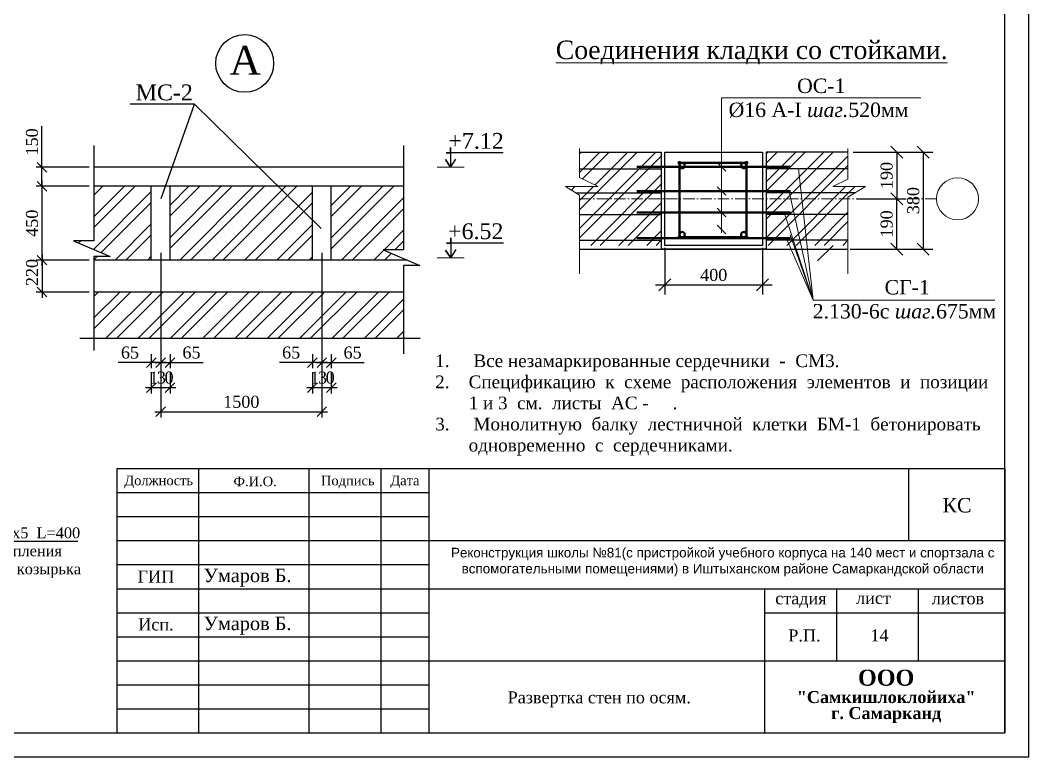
# Model space of a CAD drawing. Header units: millimetres. Extents: x 572274 to 2241483, y -888675 to -304135.
# Drawn here: x 1476291 to 1497307, y -645507 to -630162 of the extents above; entities that cross this region are included whole.
import ezdxf

# ---------------------------------------------------------------- set-up
doc = ezdxf.new("R2010")
doc.units = ezdxf.units.MM
doc.linetypes.add('ACAD_ISO02W100', pattern=[15, 12, -3])
doc.linetypes.add('ACAD_ISO10W100', pattern=[18, 12, -3, 0, -3])
doc.layers.add('Маналит', color=252, linetype='Continuous', lineweight=15)
doc.layers.add('план', color=7, linetype='Continuous', lineweight=40)
doc.styles.add('Arial 3.', font='arial.ttf')
doc.styles.add('Arial Gyr', font='arial.ttf')
doc.styles.add('ISOCPEUR', font='isocpeui.ttf', dxfattribs={"height": 300})
doc.styles.get("Standard").update_dxf_attribs({"font": 'isocpeur.ttf'})
doc.styles.add('WMF-Times New Roman0', font='times.ttf')
doc.dimstyles.new('9580548', dxfattribs={"dimtxt": 250, "dimasz": 250, "dimexe": 200, "dimexo": 50, "dimgap": 80, "dimtad": 1, "dimtxsty": 'Arial Gyr', "dimblk": 'OBLIQUE', "dimcen": 2.5, "dimadec": 0, "dimazin": 0, "dimtfac": 1, "dimtmove": 0, "dimatfit": 1, "dimldrblk": 'OBLIQUE', "dimfxl": 1.25, "dimarcsym": 0})
doc.dimstyles.new('ISO-25$0', dxfattribs={"dimtxt": 300, "dimasz": 200, "dimexe": 100, "dimexo": 300, "dimgap": 50, "dimtad": 1, "dimdec": 0, "dimtxsty": 'Standard', "dimblk": 'OBLIQUE', "dimcen": 250, "dimdle": 150, "dimadec": 0, "dimazin": 0, "dimtfac": 1, "dimtdec": 0, "dimtmove": 0, "dimatfit": 3, "dimldrblk": 'OBLIQUE', "dimfxl": 1.25, "dimarcsym": 0})
pattern_1 = [(45, (942453.9, 1192543.83), (-291.68155, 291.68155), []), (45, (942648.36, 1192543.83), (-291.68155, 291.68155), [])]
pattern_2 = [(45, (3131.5, -673008.75), (-336.7596, 336.7596), []), (45, (3356, -673008.75), (-336.7596, 336.7596), [])]

# ---------------------------------------------------------------- blocks, each defined once
blk = doc.blocks.new('12')
at = {"color": 5, "lineweight": 30}
for p, q in [((4038680, 3054550), (4038680, 3049050)), ((4038680, 3054550), (4038680, 3049050)), ((4038680, 3054550), (4038680, 3049050)), ((4057180, 3054550), (4038680, 3054550)), ((4057180, 3054550), (4038680, 3054550)), ((4057180, 3054550), (4038680, 3054550)), ((4040380, 3054550), (4040380, 3049050)), ((4040380, 3054550), (4040380, 3049050)), ((4042680, 3054550), (4042680, 3049050)), ((4044180, 3054550), (4044180, 3049050)), ((4045180, 3054550), (4045180, 3049050)), ((4057180, 3049050), (4057180, 3054550)), ((4057180, 3054550), (4057180, 3049050)), ((4045180, 3054050), (4038680, 3054050)), ((4045180, 3053550), (4038680, 3053550)), ((4057180, 3053050), (4038680, 3053050)), ((4045180, 3052550), (4038680, 3052550)), ((4038680, 3052050), (4057180, 3052050)), ((4052180, 3049050), (4052180, 3052050)), ((4053680, 3050550), (4053680, 3052050)), ((4055380, 3050550), (4055380, 3052050)), ((4038680, 3051550), (4045180, 3051550)), ((4052180, 3051550), (4057180, 3051550)), ((4038680, 3051050), (4045180, 3051050)), ((4038680, 3050550), (4057180, 3050550)), ((4038680, 3050050), (4045180, 3050050)), ((4038680, 3049550), (4045180, 3049550)), ((4038680, 3049050), (4057180, 3049050))]:
    blk.add_line(p, q, dxfattribs=at)
blk = doc.blocks.new('_Oblique')
at = {"color": 0, "linetype": 'ByBlock', "lineweight": -2}
blk.add_line((-0.5, -0.5), (0.5, 0.5), dxfattribs=at)
blk = doc.blocks.new('*D613')
at = {"color": 0, "lineweight": -2, "ltscale": 100, "transparency": 16777216}
for p, q in [((1489725, -634903), (1489725, -635878)), ((1491757, -634903), (1491757, -635878)), ((1489525, -635678), (1491957, -635678))]:
    blk.add_line(p, q, dxfattribs=at)
at = {"layer": 'Defpoints', "color": 0, "lineweight": 25, "ltscale": 100, "transparency": 16777216}
for p in [(1489725, -634853), (1491757, -634853), (1491757, -635678)]:
    blk.add_point(p, dxfattribs=at)
at = {"color": 0, "lineweight": -2, "ltscale": 100, "transparency": 16777216, "xscale": 250, "yscale": 250, "zscale": 250, "rotation": 180}
blk.add_blockref('_Oblique', (1489725, -635678), dxfattribs=at)
at = {"color": 0, "lineweight": -2, "ltscale": 100, "transparency": 16777216, "xscale": 250, "yscale": 250, "zscale": 250}
blk.add_blockref('_Oblique', (1491757, -635678), dxfattribs=at)
at = {"color": 0, "ltscale": 100, "transparency": 16777216, "insert": (1490741, -635471), "char_height": 250, "attachment_point": 5, "style": 'WMF-Times New Roman0'}
blk.add_mtext('400', dxfattribs=at)
blk = doc.blocks.new('*D618')
at = {"color": 0, "lineweight": -2, "ltscale": 100, "transparency": 16777216}
for p, q in [((1493646, -632912), (1494753, -632912)), ((1494553, -632912), (1494553, -633883)), ((1493723, -633883), (1494753, -633883))]:
    blk.add_line(p, q, dxfattribs=at)
at = {"layer": 'Defpoints', "color": 0, "lineweight": 25, "ltscale": 100, "transparency": 16777216}
for p in [(1493596, -632912), (1493673, -633883), (1494553, -633883)]:
    blk.add_point(p, dxfattribs=at)
at = {"color": 0, "lineweight": -2, "ltscale": 100, "transparency": 16777216, "xscale": 250, "yscale": 250, "zscale": 250}
for p, rotation in [((1494553, -632912), 90), ((1494553, -633883), 270)]:
    blk.add_blockref('_Oblique', p, dxfattribs=dict(at, rotation=rotation))
at = {"color": 0, "ltscale": 100, "transparency": 16777216, "insert": (1494345, -633398), "char_height": 250, "attachment_point": 5, "rotation": 90, "style": 'WMF-Times New Roman0'}
blk.add_mtext('190', dxfattribs=at)
blk = doc.blocks.new('*D619')
at = {"color": 0, "lineweight": -2, "ltscale": 100, "transparency": 16777216}
for p, q in [((1493723, -633883), (1494753, -633883)), ((1494553, -634929), (1494553, -633883)), ((1493587, -634929), (1494753, -634929))]:
    blk.add_line(p, q, dxfattribs=at)
at = {"layer": 'Defpoints', "color": 0, "lineweight": 25, "ltscale": 100, "transparency": 16777216}
for p in [(1493673, -633883), (1494553, -633883), (1493537, -634929)]:
    blk.add_point(p, dxfattribs=at)
at = {"color": 0, "lineweight": -2, "ltscale": 100, "transparency": 16777216, "xscale": 250, "yscale": 250, "zscale": 250}
for p, rotation in [((1494553, -633883), 90), ((1494553, -634929), 270)]:
    blk.add_blockref('_Oblique', p, dxfattribs=dict(at, rotation=rotation))
at = {"color": 0, "ltscale": 100, "transparency": 16777216, "insert": (1494345, -634406), "char_height": 250, "attachment_point": 5, "rotation": 90, "style": 'WMF-Times New Roman0'}
blk.add_mtext('190', dxfattribs=at)
blk = doc.blocks.new('*D620')
at = {"color": 0, "lineweight": -2, "ltscale": 100, "transparency": 16777216}
for p, q in [((1494079, -632912), (1495306, -632912)), ((1495106, -632912), (1495106, -634929)), ((1493587, -634929), (1495306, -634929))]:
    blk.add_line(p, q, dxfattribs=at)
at = {"layer": 'Defpoints', "color": 0, "lineweight": 25, "ltscale": 100, "transparency": 16777216}
for p in [(1494029, -632912), (1493537, -634929), (1495106, -634929)]:
    blk.add_point(p, dxfattribs=at)
at = {"color": 0, "lineweight": -2, "ltscale": 100, "transparency": 16777216, "xscale": 250, "yscale": 250, "zscale": 250}
for p, rotation in [((1495106, -632912), 90), ((1495106, -634929), 270)]:
    blk.add_blockref('_Oblique', p, dxfattribs=dict(at, rotation=rotation))
at = {"color": 0, "ltscale": 100, "transparency": 16777216, "insert": (1494899, -633921), "char_height": 250, "attachment_point": 5, "rotation": 90, "style": 'WMF-Times New Roman0'}
blk.add_mtext('380', dxfattribs=at)
blk = doc.blocks.new('*D1235')
at = {"color": 0, "lineweight": -2, "transparency": 16777216}
for p, q in [((1476745, -633227), (1476745, -632369)), ((1476745, -633622), (1476745, -633107)), ((1477726, -633227), (1476625, -633227)), ((1477726, -633622), (1476625, -633622))]:
    blk.add_line(p, q, dxfattribs=at)
at = {"layer": 'Defpoints', "color": 0, "lineweight": 25, "transparency": 16777216}
for p in [(1477826, -633227), (1476745, -633622), (1477826, -633622)]:
    blk.add_point(p, dxfattribs=at)
at = {"color": 0, "lineweight": -2, "transparency": 16777216, "xscale": 200, "yscale": 200, "zscale": 200}
for p, rotation in [((1476745, -633227), 90), ((1476745, -633622), 270)]:
    blk.add_blockref('_Oblique', p, dxfattribs=dict(at, rotation=rotation))
at = {"color": 0, "lineweight": 25, "transparency": 16777216, "insert": (1476538, -632698), "char_height": 250, "attachment_point": 5, "rotation": 90, "style": 'WMF-Times New Roman0'}
blk.add_mtext('150', dxfattribs=at)
blk = doc.blocks.new('*D1236')
at = {"color": 0, "lineweight": -2, "transparency": 16777216}
for p, q in [((1477726, -633622), (1476625, -633622)), ((1476745, -633502), (1476745, -635281)), ((1477726, -635161), (1476625, -635161))]:
    blk.add_line(p, q, dxfattribs=at)
at = {"layer": 'Defpoints', "color": 0, "lineweight": 25, "transparency": 16777216}
for p in [(1477826, -633622), (1476745, -635161), (1477826, -635161)]:
    blk.add_point(p, dxfattribs=at)
at = {"color": 0, "lineweight": -2, "transparency": 16777216, "xscale": 200, "yscale": 200, "zscale": 200}
for p, rotation in [((1476745, -633622), 90), ((1476745, -635161), 270)]:
    blk.add_blockref('_Oblique', p, dxfattribs=dict(at, rotation=rotation))
at = {"color": 0, "lineweight": 25, "transparency": 16777216, "insert": (1476538, -634392), "char_height": 250, "attachment_point": 5, "rotation": 90, "style": 'WMF-Times New Roman0'}
blk.add_mtext('450', dxfattribs=at)
blk = doc.blocks.new('*D1237')
at = {"color": 0, "lineweight": -2, "transparency": 16777216}
for p, q in [((1476746, -635041), (1476746, -635947)), ((1477726, -635161), (1476626, -635161)), ((1477726, -635827), (1476626, -635827))]:
    blk.add_line(p, q, dxfattribs=at)
at = {"layer": 'Defpoints', "color": 0, "lineweight": 25, "transparency": 16777216}
for p in [(1477826, -635161), (1476746, -635827), (1477826, -635827)]:
    blk.add_point(p, dxfattribs=at)
at = {"color": 0, "lineweight": -2, "transparency": 16777216, "xscale": 200, "yscale": 200, "zscale": 200}
for p, rotation in [((1476746, -635161), 90), ((1476746, -635827), 270)]:
    blk.add_blockref('_Oblique', p, dxfattribs=dict(at, rotation=rotation))
at = {"color": 0, "lineweight": 25, "transparency": 16777216, "insert": (1476539, -635419), "char_height": 250, "attachment_point": 5, "rotation": 90, "style": 'WMF-Times New Roman0'}
blk.add_mtext('220', dxfattribs=at)
blk = doc.blocks.new('*D1035')
at = {"color": 0, "lineweight": -2, "transparency": 16777216}
for p, q in [((1479023, -637123), (1479023, -637414)), ((1479219, -637123), (1479219, -637414)), ((1479023, -637294), (1478334, -637294)), ((1479339, -637294), (1479023, -637294))]:
    blk.add_line(p, q, dxfattribs=at)
at = {"layer": 'Defpoints', "color": 0, "lineweight": 25, "transparency": 16777216}
for p in [(1479023, -637023), (1479219, -637023), (1479023, -637294)]:
    blk.add_point(p, dxfattribs=at)
at = {"color": 0, "lineweight": -2, "transparency": 16777216, "xscale": 200, "yscale": 200, "zscale": 200, "rotation": 180}
blk.add_blockref('_Oblique', (1479023, -637294), dxfattribs=at)
at = {"color": 0, "lineweight": -2, "transparency": 16777216, "xscale": 200, "yscale": 200, "zscale": 200}
blk.add_blockref('_Oblique', (1479219, -637294), dxfattribs=at)
at = {"color": 0, "lineweight": 25, "transparency": 16777216, "insert": (1478579, -637087), "char_height": 250, "attachment_point": 5, "style": 'WMF-Times New Roman0'}
blk.add_mtext('65', dxfattribs=at)
blk = doc.blocks.new('*D1036')
at = {"color": 0, "lineweight": -2, "transparency": 16777216}
for p, q in [((1479219, -637123), (1479219, -637414)), ((1479415, -637123), (1479415, -637414)), ((1479099, -637294), (1479415, -637294)), ((1479415, -637294), (1480104, -637294))]:
    blk.add_line(p, q, dxfattribs=at)
at = {"layer": 'Defpoints', "color": 0, "lineweight": 25, "transparency": 16777216}
for p in [(1479219, -637023), (1479415, -637023), (1479415, -637294)]:
    blk.add_point(p, dxfattribs=at)
at = {"color": 0, "lineweight": -2, "transparency": 16777216, "xscale": 200, "yscale": 200, "zscale": 200, "rotation": 180}
blk.add_blockref('_Oblique', (1479219, -637294), dxfattribs=at)
at = {"color": 0, "lineweight": -2, "transparency": 16777216, "xscale": 200, "yscale": 200, "zscale": 200}
blk.add_blockref('_Oblique', (1479415, -637294), dxfattribs=at)
at = {"color": 0, "lineweight": 25, "transparency": 16777216, "insert": (1479860, -637087), "char_height": 250, "attachment_point": 5, "style": 'WMF-Times New Roman0'}
blk.add_mtext('65', dxfattribs=at)
blk = doc.blocks.new('*D1037')
at = {"color": 0, "lineweight": -2, "transparency": 16777216}
for p, q in [((1479023, -637494), (1479023, -637936)), ((1479415, -637494), (1479415, -637936)), ((1478903, -637816), (1479535, -637816))]:
    blk.add_line(p, q, dxfattribs=at)
at = {"layer": 'Defpoints', "color": 0, "lineweight": 25, "transparency": 16777216}
for p in [(1479023, -637394), (1479415, -637394), (1479415, -637816)]:
    blk.add_point(p, dxfattribs=at)
at = {"color": 0, "lineweight": -2, "transparency": 16777216, "xscale": 200, "yscale": 200, "zscale": 200, "rotation": 180}
blk.add_blockref('_Oblique', (1479023, -637816), dxfattribs=at)
at = {"color": 0, "lineweight": -2, "transparency": 16777216, "xscale": 200, "yscale": 200, "zscale": 200}
blk.add_blockref('_Oblique', (1479415, -637816), dxfattribs=at)
at = {"color": 0, "lineweight": 25, "transparency": 16777216, "insert": (1479219, -637609), "char_height": 250, "attachment_point": 5, "style": 'WMF-Times New Roman0'}
blk.add_mtext('{\\T0.85;130}', dxfattribs=at)
blk = doc.blocks.new('*D1038')
at = {"color": 0, "lineweight": -2, "transparency": 16777216}
for p, q in [((1482380, -637123), (1482380, -637414)), ((1482576, -637123), (1482576, -637414)), ((1482380, -637294), (1481691, -637294)), ((1482696, -637294), (1482380, -637294))]:
    blk.add_line(p, q, dxfattribs=at)
at = {"layer": 'Defpoints', "color": 0, "lineweight": 25, "transparency": 16777216}
for p in [(1482380, -637023), (1482576, -637023), (1482380, -637294)]:
    blk.add_point(p, dxfattribs=at)
at = {"color": 0, "lineweight": -2, "transparency": 16777216, "xscale": 200, "yscale": 200, "zscale": 200, "rotation": 180}
blk.add_blockref('_Oblique', (1482380, -637294), dxfattribs=at)
at = {"color": 0, "lineweight": -2, "transparency": 16777216, "xscale": 200, "yscale": 200, "zscale": 200}
blk.add_blockref('_Oblique', (1482576, -637294), dxfattribs=at)
at = {"color": 0, "lineweight": 25, "transparency": 16777216, "insert": (1481936, -637087), "char_height": 250, "attachment_point": 5, "style": 'WMF-Times New Roman0'}
blk.add_mtext('65', dxfattribs=at)
blk = doc.blocks.new('*D1039')
at = {"color": 0, "lineweight": -2, "transparency": 16777216}
for p, q in [((1482576, -637123), (1482576, -637414)), ((1482772, -637123), (1482772, -637414)), ((1482456, -637294), (1482772, -637294)), ((1482772, -637294), (1483461, -637294))]:
    blk.add_line(p, q, dxfattribs=at)
at = {"layer": 'Defpoints', "color": 0, "lineweight": 25, "transparency": 16777216}
for p in [(1482576, -637023), (1482772, -637023), (1482772, -637294)]:
    blk.add_point(p, dxfattribs=at)
at = {"color": 0, "lineweight": -2, "transparency": 16777216, "xscale": 200, "yscale": 200, "zscale": 200, "rotation": 180}
blk.add_blockref('_Oblique', (1482576, -637294), dxfattribs=at)
at = {"color": 0, "lineweight": -2, "transparency": 16777216, "xscale": 200, "yscale": 200, "zscale": 200}
blk.add_blockref('_Oblique', (1482772, -637294), dxfattribs=at)
at = {"color": 0, "lineweight": 25, "transparency": 16777216, "insert": (1483217, -637087), "char_height": 250, "attachment_point": 5, "style": 'WMF-Times New Roman0'}
blk.add_mtext('65', dxfattribs=at)
blk = doc.blocks.new('*D1040')
at = {"color": 0, "lineweight": -2, "transparency": 16777216}
for p, q in [((1482380, -637494), (1482380, -637936)), ((1482772, -637494), (1482772, -637936)), ((1482260, -637816), (1482892, -637816))]:
    blk.add_line(p, q, dxfattribs=at)
at = {"layer": 'Defpoints', "color": 0, "lineweight": 25, "transparency": 16777216}
for p in [(1482380, -637394), (1482772, -637394), (1482772, -637816)]:
    blk.add_point(p, dxfattribs=at)
at = {"color": 0, "lineweight": -2, "transparency": 16777216, "xscale": 200, "yscale": 200, "zscale": 200, "rotation": 180}
blk.add_blockref('_Oblique', (1482380, -637816), dxfattribs=at)
at = {"color": 0, "lineweight": -2, "transparency": 16777216, "xscale": 200, "yscale": 200, "zscale": 200}
blk.add_blockref('_Oblique', (1482772, -637816), dxfattribs=at)
at = {"color": 0, "lineweight": 25, "transparency": 16777216, "insert": (1482576, -637609), "char_height": 250, "attachment_point": 5, "style": 'WMF-Times New Roman0'}
blk.add_mtext('{\\T0.85;130}', dxfattribs=at)
blk = doc.blocks.new('*D1041')
at = {"color": 0, "lineweight": -2, "transparency": 16777216}
for p, q in [((1479219, -635012), (1479219, -638440)), ((1482576, -635012), (1482576, -638440)), ((1479099, -638320), (1482696, -638320))]:
    blk.add_line(p, q, dxfattribs=at)
at = {"layer": 'Defpoints', "color": 0, "lineweight": 25, "transparency": 16777216}
for p in [(1479219, -634912), (1482576, -634912), (1482576, -638320)]:
    blk.add_point(p, dxfattribs=at)
at = {"color": 0, "lineweight": -2, "transparency": 16777216, "xscale": 200, "yscale": 200, "zscale": 200, "rotation": 180}
blk.add_blockref('_Oblique', (1479219, -638320), dxfattribs=at)
at = {"color": 0, "lineweight": -2, "transparency": 16777216, "xscale": 200, "yscale": 200, "zscale": 200}
blk.add_blockref('_Oblique', (1482576, -638320), dxfattribs=at)
at = {"color": 0, "lineweight": 25, "transparency": 16777216, "insert": (1480898, -638113), "char_height": 250, "attachment_point": 5, "style": 'WMF-Times New Roman0'}
blk.add_mtext('1500', dxfattribs=at)

msp = doc.modelspace()

# ---------------------------------------------------------------- hatches: boundary and pattern name
at = {"lineweight": 9}
h = msp.add_hatch(dxfattribs=at)
h.set_pattern_fill('ANSI32', color=256, scale=1100, style=0)
h.set_pattern_definition(pattern_1)
h.paths.add_polyline_path([(1489648.236, -632912.485), (1487944.588, -632912.485), (1487944.588, -633436.599), (1488334.886, -633626.172), (1487654.653, -633626.172), (1487944.588, -633804.594), (1487944.588, -634852.616), (1489648.236, -634852.616)])
h = msp.add_hatch(dxfattribs=at)
h.set_pattern_fill('ANSI32', color=256, scale=1100, style=0)
h.set_pattern_definition(pattern_1)
h.paths.add_polyline_path([(1493536.582, -633851.506), (1493902.749, -633626.172), (1493222.516, -633626.172), (1493536.582, -633473.626), (1493536.582, -632912.485), (1491832.933, -632912.485), (1491832.933, -634852.616), (1493536.582, -634852.616)])
h = msp.add_hatch(dxfattribs=at)
h.set_pattern_fill('ANSI32', color=256, scale=50, style=0)
h.set_pattern_definition(pattern_2)
h.paths.add_polyline_path([(1479023.054, -633622.033), (1477826.254, -633622.033), (1477826.254, -634756.536), (1477400.274, -634756.536), (1478168.394, -635085.437), (1477826.254, -635085.437), (1477826.254, -635160.978), (1479023.054, -635160.978)])
h = msp.add_hatch(dxfattribs=at)
h.set_pattern_fill('ANSI32', color=256, scale=50, style=0)
h.set_pattern_definition(pattern_2)
h.paths.add_polyline_path([(1482380.268, -633622.033), (1479415.173, -633622.033), (1479415.173, -635160.978), (1482380.268, -635160.978)])
h = msp.add_hatch(dxfattribs=at)
h.set_pattern_fill('ANSI32', color=256, scale=50, style=0)
h.set_pattern_definition(pattern_2)
h.paths.add_polyline_path([(1484278.386, -633622.033), (1482772.387, -633622.033), (1482772.387, -635160.978), (1484356.818, -635160.978), (1483852.405, -634944.993), (1484278.386, -634944.993)])
h = msp.add_hatch(dxfattribs=at)
h.set_pattern_fill('ANSI32', color=256, scale=1100, style=0)
h.set_pattern_definition([(45, (3143, -672829), (-7408.71, 7408.71), []), (45, (8082, -672829), (-7408.71, 7408.71), [])])
h.paths.add_polyline_path([(1493536.582, -634852.616), (1491832.933, -634852.616), (1491832.933, -634929.016), (1489648.236, -634929.016), (1489648.236, -634852.616), (1487944.588, -634852.616), (1487944.588, -635175.519), (1493536.582, -635175.519)])
h = msp.add_hatch(dxfattribs=at)
h.set_pattern_fill('ANSI32', color=256, scale=50, style=0)
h.set_pattern_definition([(45, (3719.3, -673855.33), (-336.7596, 336.7596), []), (45, (3943.8, -673855.33), (-336.7596, 336.7596), [])])
h.paths.add_polyline_path([(1484278.386, -635827.192), (1477826.254, -635827.192), (1477826.254, -636794.401), (1484278.386, -636794.401)])

# ---------------------------------------------------------------- linework, layer by layer
at = {"lineweight": 25}
for p, q in [((1479925.271, -631910.665), (1478581.313, -631910.665)), ((1479228.597, -633879.85), (1479925.271, -631910.665)), ((1479925.271, -631910.665), (1482563.651, -634500.667)), ((1477826.254, -632774.75), (1477826.254, -634756.536)), ((1484278.386, -632774.75), (1484278.386, -634944.993)), ((1484278.386, -633226.711), (1477826.254, -633226.711)), ((1484278.386, -633622.033), (1477826.254, -633622.033)), ((1479023.054, -635160.978), (1479023.054, -633622.033)), ((1479415.173, -635160.978), (1479415.173, -633622.033)), ((1482380.268, -635160.978), (1482380.268, -633622.033)), ((1482772.387, -635160.978), (1482772.387, -633622.033)), ((1477826.254, -635085.437), (1477826.254, -637045.491)), ((1484356.818, -635160.978), (1477826.254, -635160.978)), ((1484278.386, -635273.894), (1484278.386, -637115.236)), ((1484278.386, -635827.192), (1477826.254, -635827.192)), ((1484624.199, -636794.401), (1477531.52, -636794.401))]:
    msp.add_line(p, q, dxfattribs=at)
at = {"lineweight": 9}
for p, q in [((1490900.907, -634590.296), (1490900.907, -631778.759)), ((1490900.907, -631778.759), (1495053.391, -631778.759)), ((1487944.588, -633436.599), (1487944.588, -632833.15)), ((1489724.644, -632912.485), (1491756.701, -632912.485)), ((1493536.582, -633473.626), (1493536.582, -632833.15)), ((1490811.302, -633128.022), (1490990.511, -633307.231)), ((1492509.416, -633258.177), (1492812.775, -635992.746)), ((1488334.886, -633626.172), (1487654.653, -633626.172)), ((1487654.653, -633626.172), (1487944.588, -633804.594)), ((1487944.588, -633436.599), (1488334.886, -633626.172)), ((1490811.302, -633631.079), (1490990.511, -633810.288)), ((1493536.582, -633473.626), (1493222.516, -633626.172)), ((1493222.516, -633626.172), (1493902.749, -633626.172)), ((1493902.749, -633626.172), (1493536.582, -633851.506)), ((1487944.588, -635445.86), (1487944.588, -633804.594)), ((1492318.042, -633761.233), (1492812.775, -635992.746)), ((1493536.582, -635445.86), (1493536.582, -633851.506)), ((1490811.302, -634080.591), (1490990.511, -634259.801)), ((1492222.499, -634210.746), (1492812.775, -635992.746)), ((1490811.302, -634432.731), (1490990.511, -634611.94)), ((1492331.465, -634631.69), (1492812.775, -635992.746)), ((1492273.724, -634742.876), (1492812.775, -635992.746)), ((1492812.775, -635992.746), (1496596.185, -635992.746))]:
    msp.add_line(p, q, dxfattribs=at)
for p, q in [((1487944.588, -632912.485), (1489648.236, -632912.485)), ((1489648.236, -632912.485), (1489648.236, -634929.016)), ((1489724.644, -632912.485), (1491756.701, -632912.485)), ((1491832.933, -632912.485), (1491832.933, -634929.016)), ((1493536.582, -632912.485), (1491832.933, -632912.485)), ((1491680.294, -634852.616), (1489724.644, -634852.616)), ((1487944.588, -634929.016), (1493536.582, -634929.016)), ((1491833.101, -634929.016), (1489648.236, -634929.016)), ((1474582.931, -641017.119), (1477489.413, -641017.119))]:
    msp.add_line(p, q)
at = {"lineweight": 50}
for p, q in [((1491455.576, -633135.451), (1489993.939, -633136.455)), ((1490028.241, -633102.058), (1490028.241, -634708.642)), ((1491422.161, -633102.058), (1491422.161, -634708.642)), ((1491455.576, -634685.407), (1489993.939, -634684.402))]:
    msp.add_line(p, q, dxfattribs=at)
at = {"linetype": 'ACAD_ISO02W100', "lineweight": 30, "ltscale": 2}
for p, q in [((1487944.588, -633258.177), (1489648.236, -633258.177)), ((1493536.582, -633258.177), (1491832.933, -633258.177)), ((1487874.128, -633761.233), (1489648.236, -633761.233)), ((1493683.274, -633761.233), (1491832.933, -633761.233)), ((1487944.588, -634210.746), (1489648.236, -634210.746)), ((1493536.582, -634210.746), (1491832.933, -634210.746)), ((1487944.588, -634742.876), (1489648.236, -634742.876)), ((1493536.582, -634742.876), (1491832.933, -634742.876))]:
    msp.add_line(p, q, dxfattribs=at)
at = {"color": 1, "lineweight": 50}
for p, q in [((1492339.813, -633217.627), (1489141.356, -633217.627)), ((1492339.813, -633720.683), (1489141.356, -633720.683)), ((1492339.813, -634170.196), (1489141.356, -634170.196)), ((1492339.813, -634702.325), (1489141.356, -634702.325))]:
    msp.add_line(p, q, dxfattribs=at)
at = {"color": 1, "linetype": 'ACAD_ISO10W100', "lineweight": 9, "ltscale": 20}
msp.add_line((1487944.588, -633882.55), (1495383.504, -633882.55), dxfattribs=at)
at = {"color": 5, "lineweight": 30}
msp.add_line((1494806.621, -641007.414), (1494806.621, -639507.414), dxfattribs=at)
at = {"lineweight": 25, "ltscale": 100}
msp.add_lwpolyline([(1455306.621, -645507.415), (1497306.621, -645507.415), (1497306.621, -615807.415), (1455306.621, -615807.415)], close=True, dxfattribs=at)
at = {"color": 1, "lineweight": 30}
msp.add_lwpolyline([(1457306.621, -645007.415), (1496806.621, -645007.415), (1496806.621, -616307.415), (1457306.621, -616307.415)], close=True, dxfattribs=at)
at = {"color": 7}
for points in [[(1486356.16, -632927.092), (1485168.367, -632927.092), (1485259.253, -632927.092), (1485259.253, -632812.123), (1485259.253, -633226.711), (1485150.342, -633067.134), (1485259.253, -633226.711), (1485368.165, -633057.67)], [(1486360.377, -634809.825), (1485172.584, -634809.825), (1485263.47, -634809.825), (1485263.47, -634694.855), (1485263.47, -635109.444), (1485154.558, -634949.867), (1485263.47, -635109.444), (1485372.381, -634940.403)]]:
    msp.add_lwpolyline(points, dxfattribs=at)
msp.add_lwpolyline([(1489724.644, -632912.485), (1491756.701, -632912.485), (1491756.701, -634852.616), (1489724.644, -634852.616)], close=True)
at = {"lineweight": 25}
for points in [[(1477826.254, -634756.536), (1477400.274, -634756.536), (1478168.394, -635085.437), (1477826.254, -635085.437)], [(1484278.386, -634944.993), (1483852.405, -634944.993), (1484620.525, -635273.894), (1484278.386, -635273.894)]]:
    msp.add_lwpolyline(points, dxfattribs=at)
msp.add_circle((1480968.316, -631062.2), 602.969, dxfattribs=at)
at = {"lineweight": 50}
for centre in [(1490083.997, -633191.269), (1491366.404, -633191.269), (1490083.997, -634629.589), (1491366.404, -634629.589)]:
    msp.add_circle(centre, 55.757, dxfattribs=at)
at = {"lineweight": 9}
msp.add_circle((1495820.789, -633882.55), 437.284, dxfattribs=at)
at = {"layer": 'Маналит', "color": 0, "ltscale": 5}
for p, q in [((1485540.689, -633226.711), (1484977.817, -633226.711)), ((1485544.905, -635109.444), (1484982.034, -635109.444))]:
    msp.add_line(p, q, dxfattribs=at)

# ---------------------------------------------------------------- block references
msp.add_blockref('12', (-2560373.379, -3694057.772))

# ---------------------------------------------------------------- texts
at = {"color": 0, "lineweight": 0, "ltscale": 100, "attachment_point": 2, "style": 'WMF-Times New Roman0'}
for s, insert, char_height, width in [('{\\fTimes New Roman|b0|i0|c204|p18;\\LСоединения кладки со стойками. }', (1491532.026, -630588.101), 384, 10922.63673), (' А ', (1480865.913, -630699.699), 600, 1210.97616)]:
    msp.add_mtext(s, dxfattribs=dict(at, insert=insert, char_height=char_height, width=width))
at = {"lineweight": 9, "char_height": 300, "attachment_point": 2, "style": 'WMF-Times New Roman0'}
for s, insert in [(' ОС-1\\P%%C16 A-I {\\fTimes New Roman|b0|i1|c204|p18;шаг.}520мм', (1492925.224, -631379.178)), (' СГ-1\\P2.130-6c {\\fTimes New Roman|b0|i1|c204|p18;шаг.}675мм', (1494715.455, -635575.458))]:
    msp.add_mtext(s, dxfattribs=dict(at, insert=insert))
at = {"insert": (1484838.699, -637125.049), "char_height": 263.687126, "width": 15688.77504, "attachment_point": 1, "style": 'WMF-Times New Roman0'}
msp.add_mtext('{\\fTimes New Roman|b0|i0|c161|p18; 1.     }Все незамаркированные сердечники  {\\fTimes New Roman|b0|i0|c161|p18;-  }СМ{\\fTimes New Roman|b0|i0|c161|p18;3.\\P 2.    }Спецификацию  к  схеме  расположения  элементов  и  позиции\\P        {\\fTimes New Roman|b0|i0|c161|p18;1 }и {\\fTimes New Roman|b0|i0|c161|p18;3  }см{\\fTimes New Roman|b0|i0|c161|p18;.  }листы  АС {\\fTimes New Roman|b0|i0|c161|p18;- }    {\\fTimes New Roman|b0|i0|c161|p18;.\\P 3.     }Монолитную  балку  лестничной  клетки  БМ{\\fTimes New Roman|b0|i0|c161|p18;-1  }бетонировать  \\P        одновременно  с  сердечниками{\\fTimes New Roman|b0|i0|c161|p18;.}', dxfattribs=at)
at = {"color": 1, "linetype": 'ByBlock', "ltscale": 30, "char_height": 200, "attachment_point": 5}
for s, insert, width in [('{\\fTimes New Roman|b0|i0|c204|p18;\\C256;Должность}', (1479176.139, -639782.04), 2025.66353), ('{\\fTimes New Roman|b0|i0|c204|p18;\\C256;Ф\\fTimes New Roman|b0|i0|c161|p18;.\\fTimes New Roman|b0|i0|c204|p18;И\\fTimes New Roman|b0|i0|c161|p18;.\\fTimes New Roman|b0|i0|c204|p18;О\\fTimes New Roman|b0|i0|c161|p18;.}', (1481186.139, -639772.04), 1404.02516), ('{\\fTimes New Roman|b0|i0|c204|p18;\\C256;Подпись}', (1483116.139, -639782.04), 1404.02516), ('{\\fTimes New Roman|b0|i0|c204|p18;\\C256;Дата}', (1484306.139, -639782.04), 1404.02516)]:
    msp.add_mtext(s, dxfattribs=dict(at, insert=insert, width=width))
at = {"attachment_point": 1}
for s, insert, char_height, width in [('{\\fTimes New Roman|b0|i0|c204|p18;КС}', (1495507.587, -640116.639), 300, 971.01286), ('{\\fTimes New Roman|b0|i0|c204|p18;стадия}', (1492023.053, -642080.996), 250, 1500), ('{\\fTimes New Roman|b0|i0|c204|p18;лист}', (1493708.972, -642073.644), 250, 1500), ('{\\fTimes New Roman|b0|i0|c204|p18;листов}', (1495284.459, -642080.996), 250, 1500), ('{\\fTimes New Roman|b0|i0|c204|p18;Р.П.           14}', (1492295.078, -642853.197), 250, 2739.03681)]:
    msp.add_mtext(s, dxfattribs=dict(at, insert=insert, char_height=char_height, width=width))
at = {"linetype": 'ByBlock', "lineweight": 0, "ltscale": 0.13, "insert": (1474641.051, -641252.973), "char_height": 225.1868, "attachment_point": 4, "style": 'WMF-Times New Roman0'}
msp.add_mtext('Уголок 50х5  L=400\\P     для крепления \\Pэлементов козырька', dxfattribs=at)
at = {"color": 0, "linetype": 'ByBlock', "insert": (1490928.859, -641153.87), "char_height": 200, "width": 11599.6853, "attachment_point": 2, "style": 'ISOCPEUR'}
msp.add_mtext('{\\fArial|b0|i0|c204|p34;\\C256;Реконструкция школы №81(с пристройкой учебного корпуса на 140 мест и спортзала с вспомогательными помещениями) в Иштыханском районе Самаркандской области}', dxfattribs=at)
at = {"color": 0, "attachment_point": 1, "style": 'WMF-Times New Roman0'}
for s, insert, char_height, width in [('Умаров Б.', (1480111.975, -641588.896), 280, 2199.70893), ('Умаров Б.', (1480111.975, -642588.896), 280, 2199.70893), ('  Развертка стен по осям.  \\P\\pt499.98;{\\C256; }', (1486259.169, -644143.828), 250, 9222.43652)]:
    msp.add_mtext(s, dxfattribs=dict(at, insert=insert, char_height=char_height, width=width))
at = {"linetype": 'ByBlock', "ltscale": 30, "char_height": 250, "width": 1730.06259, "attachment_point": 5}
for s, insert in [('{\\fTimes New Roman|b0|i0|c204|p18;ГИП}', (1479119.158, -641752.04)), ('{\\fTimes New Roman|b0|i0|c204|p18;Исп.}', (1479119.158, -642752.04))]:
    msp.add_mtext(s, dxfattribs=dict(at, insert=insert))
at = {"lineweight": 30, "insert": (1494334.118, -643692.549), "char_height": 250, "width": 5723.33111, "attachment_point": 2, "line_spacing_factor": 0.8, "style": 'Arial 3.'}
msp.add_mtext('{\\fTimes New Roman Cyr|b1|i0|c0|p18;\\H1.333x;\\C250;OOO\\fTimes New Roman Cyr|b1|i0|c204|p18; \\fTimes New Roman Cyr|b1|i0|c0|p18;\\P\\fTimes New Roman Cyr|b1|i0|c204|p18;\\H0.7502x;"Самкишлоклойиха" \\Pг. Самарканд}', dxfattribs=at)
at = {"layer": 'план', "color": 7, "linetype": 'Continuous', "lineweight": 0, "style": 'WMF-Times New Roman0'}
msp.add_text('МС-2', height=329.807, dxfattribs=at).set_placement((1478697.697, -631831.75))
at = {"layer": 'план', "color": 7, "linetype": 'Continuous', "lineweight": 0, "char_height": 329.807, "width": 1146.12948, "attachment_point": 3, "style": 'WMF-Times New Roman0'}
for s, insert in [('+7.12', (1486366.277, -632511.341)), ('+6.52', (1486359.681, -634394.073))]:
    msp.add_mtext(s, dxfattribs=dict(at, insert=insert))

# ---------------------------------------------------------------- dimensions: what is measured, and where the dimension line sits
at = {"lineweight": 25}
for base, p1, p2, text, picture, middle in [((1476745.098, -633622.033), (1477826.254, -633226.711), (1477826.254, -633622.033), '150', '*D1235', (1476745.098, -632698.062)), ((1476746.348, -635827.192), (1477826.254, -635160.978), (1477826.254, -635827.192), '220', '*D1237', (1476746.348, -635419.085))]:
    dim = msp.add_linear_dim(base=base, p1=p1, p2=p2, angle=90, text=text, dimstyle='ISO-25$0', override={"dimtxt": 250, "dimexe": 120, "dimexo": 100, "dimgap": 80, "dimtxsty": 'WMF-Times New Roman0', "dimdle": 120, "dimfxl": 300, "dimarcsym": 1}, dxfattribs=at)
    dim.commit()
    dim.dimension.update_dxf_attribs({"geometry": picture, "text_midpoint": middle, "dimtype": 160})
at = {"ltscale": 100}
for base, p1, p2, angle, text, picture, middle in [((1495106.346, -634929.016), (1494028.609, -632912.485), (1493536.582, -634929.016), 90, '380', '*D620', (1494899.184, -633920.75)), ((1494552.574, -633882.55), (1493596.318, -632912.485), (1493672.726, -633882.55), 90, '190', '*D618', (1494345.05, -633397.518)), ((1494552.574, -633882.55), (1493536.582, -634929.016), (1493672.726, -633882.55), 270, '190', '*D619', (1494345.05, -634405.783))]:
    dim = msp.add_linear_dim(base=base, p1=p1, p2=p2, angle=angle, text=text, dimstyle='9580548', override={"dimtxsty": 'WMF-Times New Roman0'}, dxfattribs=at)
    dim.commit()
    dim.dimension.update_dxf_attribs({"geometry": picture, "text_midpoint": middle})
at = {"lineweight": 25}
for base, p1, p2, angle, text, picture, middle in [((1476745.098, -635160.978), (1477826.254, -633622.033), (1477826.254, -635160.978), 90, '450', '*D1236', (1476537.935, -634391.506)), ((1479415.173, -637294.408), (1479219.113, -637022.792), (1479415.173, -637022.792), 180, '65', '*D1036', (1479859.646, -637087.245)), ((1482772.387, -637294.408), (1482576.328, -637022.792), (1482772.387, -637022.792), 180, '65', '*D1039', (1483216.861, -637087.245))]:
    dim = msp.add_linear_dim(base=base, p1=p1, p2=p2, angle=angle, text=text, dimstyle='ISO-25$0', override={"dimtxt": 250, "dimexe": 120, "dimexo": 100, "dimgap": 80, "dimtxsty": 'WMF-Times New Roman0', "dimdle": 120, "dimfxl": 300, "dimarcsym": 1}, dxfattribs=at)
    dim.commit()
    dim.dimension.update_dxf_attribs({"geometry": picture, "text_midpoint": middle})
at = {"ltscale": 100}
dim = msp.add_linear_dim(base=(1491756.701, -635677.816), p1=(1489724.644, -634852.616), p2=(1491756.701, -634852.616), text='400', dimstyle='9580548', override={"dimtxsty": 'WMF-Times New Roman0', "dimdle": 200}, dxfattribs=at)
dim.commit()
dim.dimension.update_dxf_attribs({"geometry": '*D613', "text_midpoint": (1490740.673, -635470.653)})
at = {"lineweight": 25}
for base, p1, p2, text, picture, middle in [((1482576.328, -638320.298), (1479219.113, -634911.77), (1482576.328, -634911.77), '1500', '*D1041', (1480897.72, -638113.135)), ((1479023.054, -637294.408), (1479219.113, -637022.792), (1479023.054, -637022.792), '65', '*D1035', (1478578.58, -637087.245)), ((1482380.268, -637294.408), (1482576.328, -637022.792), (1482380.268, -637022.792), '65', '*D1038', (1481935.795, -637087.245))]:
    dim = msp.add_linear_dim(base=base, p1=p1, p2=p2, text=text, dimstyle='ISO-25$0', override={"dimtxt": 250, "dimexe": 120, "dimexo": 100, "dimgap": 80, "dimtxsty": 'WMF-Times New Roman0', "dimdle": 120, "dimfxl": 300, "dimarcsym": 1}, dxfattribs=at)
    dim.commit()
    dim.dimension.update_dxf_attribs({"geometry": picture, "text_midpoint": middle})
for base, p1, p2, picture, middle in [((1479415.173, -637815.968), (1479023.054, -637394.408), (1479415.173, -637394.408), '*D1037', (1479219.113, -637815.968)), ((1482772.387, -637815.968), (1482380.268, -637394.408), (1482772.387, -637394.408), '*D1040', (1482576.328, -637815.968))]:
    dim = msp.add_linear_dim(base=base, p1=p1, p2=p2, text='{\\T0.85;130}', dimstyle='ISO-25$0', override={"dimtxt": 250, "dimexe": 120, "dimexo": 100, "dimgap": 80, "dimtxsty": 'WMF-Times New Roman0', "dimdle": 120, "dimfxl": 300, "dimarcsym": 1}, dxfattribs=at)
    dim.commit()
    dim.dimension.update_dxf_attribs({"geometry": picture, "text_midpoint": middle, "dimtype": 160})

doc.saveas('drawing.dxf')
